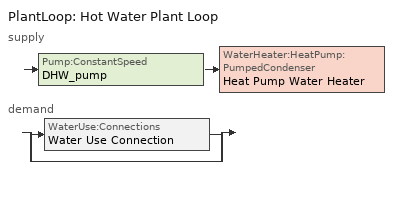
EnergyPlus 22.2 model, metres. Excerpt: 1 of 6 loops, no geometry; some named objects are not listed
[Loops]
PlantLoop 'Hot Water Plant Loop'
 supply: Pump:ConstantSpeed 'DHW_pump' > WaterHeater:HeatPump:PumpedCondenser 'Heat Pump Water Heater'
 demand: split
  | WaterUse:Connections 'Water Use Connection'
  | bypass
[Zone equipment]
TZ_Level3MechanicalSpace: Heat Pump Water Heater
[Sizing:Zone]
TZ_Level3MechanicalSpace: Zone Cooling Design Supply Air Temperature Input Method=SupplyAirTemperature; Zone Cooling Design Supply Air Temperature {C}=14; Zone Cooling Design Supply Air Temperature Difference {deltaC}=11.11; Zone Heating Design Supply Air Temperature Input Method=SupplyAirTemperature; Zone Heating Design Supply Air Temperature {C}=40; Zone Heating Design Supply Air Temperature Difference {deltaC}=11.11; Zone Cooling Design Supply Air Humidity Ratio {kgWater/kgDryAir}=0.0085; Zone Heating Design Supply Air Humidity Ratio {kgWater/kgDryAir}=0.008; Design Specification Outdoor Air Object=TZ_Level3MechanicalSpace DSOA Space List; Cooling Design Air Flow Method=DesignDay; Cooling Design Air Flow Rate {m3/s}=0; Cooling Minimum Air Flow per Zone Floor Area {m3/s-m2}=0.000762; Cooling Minimum Air Flow {m3/s}=0; Cooling Minimum Air Flow Fraction=0; Heating Design Air Flow Method=DesignDay; Heating Design Air Flow Rate {m3/s}=0; Heating Maximum Air Flow per Zone Floor Area {m3/s-m2}=0.002032; Heating Maximum Air Flow {m3/s}=0.141576; Heating Maximum Air Flow Fraction=0.3; Account for Dedicated Outdoor Air System=No; Zone Load Sizing Method=Sensible Load Only No Latent Load; Zone Latent Cooling Design Supply Air Humidity Ratio Input Method=HumidityRatioDifference; Zone Cooling Design Supply Air Humidity Ratio Difference {kgWater/kgDryAir}=0.005; Zone Latent Heating Design Supply Air Humidity Ratio Input Method=HumidityRatioDifference; Zone Humidification Design Supply Air Humidity Ratio Difference {kgWater/kgDryAir}=0.005
[DesignSpecification:OutdoorAir]
189.1-2009 - Office - Elec/MechRoom - CZ1-3 Ventilation: Outdoor Air Method=Sum; Outdoor Air Flow per Person {m3/s-person}=0.00943895; Outdoor Air Flow per Zone Floor Area {m3/s-m2}=0; Outdoor Air Flow per Zone {m3/s}=0; Outdoor Air Flow Air Changes per Hour {1/hr}=0
[DesignSpecification:OutdoorAir:SpaceList]
TZ_Level3MechanicalSpace DSOA Space List: Space Name 1=Level3MechanicalSpace; Space Design Specification Outdoor Air Object Name 1=189.1-2009 - Office - Elec/MechRoom - CZ1-3 Ventilation
[WaterHeater:HeatPump:PumpedCondenser]
Heat Pump Water Heater: Compressor Setpoint Temperature Schedule=Compressor Setpoint Temp; Dead Band Temperature Difference {deltaC}=5; Condenser Water Flow Rate {m3/s}=Autosize; Evaporator Air Flow Rate {m3/s}=Autosize; Inlet Air Configuration=ZoneAirOnly; Inlet Air Zone=TZ_Level3MechanicalSpace; Tank=HPWH Tank 1; DX Coil=HPWH DX Coil; Minimum Inlet Air Temperature for Compressor Operation {C}=10; Maximum Inlet Air Temperature for Compressor Operation {C}=94; Compressor Location=Zone; Fan=HPWH Fan; Fan Placement=DrawThrough; On Cycle Parasitic Electric Load {W}=0; Off Cycle Parasitic Electric Load {W}=0; Parasitic Heat Rejection Location=Outdoors
[WaterHeater:Mixed]
HPWH Tank 1: Tank Volume {m3}=0.01; Setpoint Temperature Schedule=HPWH Setpoint; Deadband Temperature Difference {deltaC}=2; Maximum Temperature Limit {C}=82.22; Heater Control Type=Cycle; Heater Maximum Capacity {W}=0.01; Heater Ignition Minimum Flow Rate {m3/s}=0; Heater Ignition Delay {s}=0; Heater Fuel Type=Electricity; Heater Thermal Efficiency=1; Off Cycle Parasitic Fuel Consumption Rate {W}=20; Off Cycle Parasitic Fuel Type=Electricity; Off Cycle Parasitic Heat Fraction to Tank=1; On Cycle Parasitic Fuel Consumption Rate {W}=0; On Cycle Parasitic Fuel Type=Electricity; On Cycle Parasitic Heat Fraction to Tank=0; Ambient Temperature Indicator=Zone; Ambient Temperature Zone=TZ_Level3MechanicalSpace; Off Cycle Loss Coefficient to Ambient Temperature {W/K}=2; Off Cycle Loss Fraction to Zone=1; On Cycle Loss Coefficient to Ambient Temperature {W/K}=2; On Cycle Loss Fraction to Zone=1; Use Side Effectiveness=1; Source Side Effectiveness=1; Use Side Design Flow Rate {m3/s}=Autosize; Source Side Design Flow Rate {m3/s}=Autosize; Indirect Water Heating Recovery Time {hr}=1.5; Source Side Flow Control Mode=IndirectHeatPrimarySetpoint
[WaterHeater:Sizing]
HPWH Tank 1: Design Mode=PeakDraw; Time Storage Can Meet Peak Draw {hr}=0.538503; Time for Tank Recovery {hr}=1.5; Nominal Tank Volume for Autosizing Plant Connections {m3}=1
[Coil:WaterHeating:AirToWaterHeatPump:Pumped]
HPWH DX Coil: Rated Heating Capacity {W}=4000; Rated COP {W/W}=3.2; Rated Sensible Heat Ratio=0.6956; Rated Evaporator Inlet Air Dry-Bulb Temperature {C}=29.44; Rated Evaporator Inlet Air Wet-Bulb Temperature {C}=22.22; Rated Condenser Inlet Water Temperature {C}=55.72; Rated Evaporator Air Flow Rate {m3/s}=Autosize; Rated Condenser Water Flow Rate {m3/s}=Autosize; Evaporator Fan Power Included in Rated COP=No; Condenser Pump Power Included in Rated COP=No; Condenser Pump Heat Included in Rated Heating Capacity and Rated COP=No; Condenser Water Pump Power {W}=150; Fraction of Condenser Pump Heat to Water=0.1; Crankcase Heater Capacity {W}=100; Maximum Ambient Temperature for Crankcase Heater Operation {C}=5; Evaporator Air Temperature Type for Curve Objects=WetBulbTemperature; Heating Capacity Function of Temperature Curve=HPWH Heating Cap Func Temp; Heating Capacity Function of Air Flow Fraction Curve=HPWH Heating Cap Func Air Flow Frac; Heating Capacity Function of Water Flow Fraction Curve=HPWH Heating Cap Func Water Flow Frac; Heating COP Function of Temperature Curve=HPWH COP Func of Temp; Heating COP Function of Air Flow Fraction Curve=HPWH COP Func of Air Flow Frac; Heating COP Function of Water Flow Fraction Curve=HPWH COP Func of Water Flow Frac; Part Load Fraction Correlation Curve=Part Load Frac Correlation
[Fan:OnOff]
HPWH Fan: Availability Schedule=Always On Discrete hvac_library; Fan Total Efficiency=0.6; Pressure Rise {Pa}=300; Maximum Flow Rate {m3/s}=Autosize; Motor Efficiency=0.8; Motor In Airstream Fraction=1; Fan Power Ratio Function of Speed Ratio Curve=Fan On Off Power Curve 16; Fan Efficiency Ratio Function of Speed Ratio Curve=Fan On Off Efficiency Curve 16
[PlantLoop]
Hot Water Plant Loop: Fluid Type=Water; Plant Equipment Operation Scheme=Hot Water Plant Loop Operation Schemes; Maximum Loop Temperature {C}=100; Minimum Loop Temperature {C}=0; Maximum Loop Flow Rate {m3/s}=Autosize; Minimum Loop Flow Rate {m3/s}=0; Plant Loop Volume {m3}=Autocalculate; Load Distribution Scheme=Optimal; Plant Loop Demand Calculation Scheme=SingleSetpoint; Common Pipe Simulation=None
[Sizing:Plant]
Hot Water Plant Loop: Loop Type=Heating; Design Loop Exit Temperature {C}=82; Loop Design Temperature Difference {deltaC}=11; Sizing Option=NonCoincident; Zone Timesteps in Averaging Window=1; Coincident Sizing Factor Mode=None
[SetpointManager:Scheduled]
Scheduled HW Temp: Control Variable=Temperature; Schedule=WaterUse Schedule 120F; Setpoint Node or NodeList=DHW_setpoint_manager
[PlantEquipmentOperationSchemes]
Hot Water Plant Loop Operation Schemes: Control Scheme Object Type 1=PlantEquipmentOperation:HeatingLoad; Control Scheme Name 1=Hot Water Plant Loop Heating Operation Scheme; Control Scheme Schedule Name 1=Always On Discrete
[PlantEquipmentList]
Hot Water Plant Loop Heating Equipment List: WaterHeater:HeatPump:PumpedCondenser, Heat Pump Water Heater
[Pump:ConstantSpeed]
DHW_pump: Design Flow Rate {m3/s}=Autosize; Design Pump Head {Pa}=179352; Design Power Consumption {W}=Autosize; Motor Efficiency=0.95; Fraction of Motor Inefficiencies to Fluid Stream=0; Pump Control Type=Intermittent; Design Power Sizing Method=PowerPerFlowPerPressure; Design Electric Power per Unit Flow Rate {W/(m3/s)}=348701.1; Design Shaft Power per Unit Flow Rate per Unit Head {W-s/m3-Pa}=1.28205
[WaterUse:Connections]
Water Use Connection: Hot Water Supply Temperature Schedule=Summer Ground Temp; Cold Water Supply Temperature Schedule=Summer Ground Temp; Drain Water Heat Exchanger Type=CounterFlow; Drain Water Heat Exchanger U-Factor Times Area {W/K}=10000; Water Use Equipment Name 1=Tablo3Units; Water Use Equipment Name 2=ShowersMens; Water Use Equipment Name 3=ShowerWomens; Water Use Equipment Name 4=BathroomSinksLevel1; Water Use Equipment Name 5=BathroomSinksLevel2; Water Use Equipment Name 6=Level3Bathrooms; Water Use Equipment Name 7=Water Fixture
[WaterUse:Equipment]
Name | Peak Flow Rate {m3/s} | Flow Rate Fraction Schedule | Target Temperature Schedule | Zone | Sensible Fraction Schedule | Latent Fraction Schedule
Tablo3Units | 3e-05 | Tablo_NonResilience | HumanBodyTemperatureSupplyWater | TZ_Level2MedicalArea | WaterUse Sensible Fraction Schedule 100p | WaterUse Latent Fraction Schedule 0p
ShowersMens | 0.0002 | ShoweringUseFraction | ShowerWaterTemperature | TZ_Level1MensLocker | WaterUse Sensible Fraction Schedule 20p 1 | WaterUse Latent Fraction Schedule 5p
ShowerWomens | 0.0002 | ShoweringUseFraction | ShowerWaterTemperature | TZ_Level1WomensLocker | WaterUse Sensible Fraction Schedule 20p 1 | WaterUse Latent Fraction Schedule 5p
BathroomSinksLevel1 | 7e-05 | WaterFixtureUse | HumanBodyTemperatureSupplyWater | TZ_Level1Bathrooms | WaterUse Sensible Fraction Schedule 20p 2 | WaterUse Latent Fraction Schedule 5p 1
BathroomSinksLevel2 | 7e-05 | WaterFixtureUse | HumanBodyTemperatureSupplyWater | TZ_Level2Bathrooms | WaterUse Sensible Fraction Schedule 20p 2 | WaterUse Latent Fraction Schedule 5p 1
Level3Bathrooms | 7e-05 | WaterFixtureUse | HumanBodyTemperatureSupplyWater | TZ_Level3Bathrooms | WaterUse Sensible Fraction Schedule 20p 2 | WaterUse Latent Fraction Schedule 5p 1
Water Fixture | 0.0001 | KitchenWaterUseIntensity | HumanBodyTemperatureSupplyWater | TZ_Level1Kitchen | WaterUse Sensible Fraction Schedule 20p | WaterUse Latent Fraction Schedule 5p
[PlantEquipmentOperation:HeatingLoad]
Hot Water Plant Loop Heating Operation Scheme: Load Range Lower Limit 1 {W}=0; Load Range Upper Limit 1 {W}=1000000000; Range Equipment List Name 1=Hot Water Plant Loop Heating Equipment List
[Schedule:Day:Interval]
Schedule Day 13; Schedule Day 15: No, 24:00, 60
HumanBodyTemperatureTarget: No, 24:00, 37
Office Bldg Equip Default Schedule 1: No, 08:00, 0, 12:00, 1, 13:00, 1, 17:00, 1, 18:00, 1, 20:00, 1, 22:00, 0, 24:00, 0
Office Bldg Equip Rule 1 Day Schedule 1; Office Bldg Equip Winter Design Day 1; WaterUse Latent Fraction Schedule 5p Day 1: No, 24:00, 0
Office Bldg Equip Rule 2 Day Schedule 1: No, 06:00, 0.3, 08:00, 0.4, 14:00, 0.5, 17:00, 0.35, 24:00, 0.3
Office Bldg Equip Summer Design Day 1; WaterUse Sensible Fraction Schedule 20p Day 1: No, 24:00, 1
Schedule Day 10: No, 04:00, 0.00178989, 05:00, 0.0636259, 06:00, 0.16433, 07:00, 0.272102, 08:00, 0.192598, 09:00, 0.0512587, 10:00, 0.0123904, 11:00, 0.0547922, 13:00, 0.394007, 15:00, 0.0441917, 17:00, 0.0954273, 20:00, 0.190831, 22:00, 0.0759931, 24:00, 0.00709012
Schedule Day 27: No, 04:00, 0.00178989, 05:00, 0, 06:00, 0.0212241, 08:00, 0.0565589, 09:00, 0.0830601, 12:00, 0.0565589, 14:00, 0.0706929, 20:00, 0.0565589, 22:00, 0.035358, 24:00, 0.00709012
Schedule Day 38: No, 24:00, 23.5
Schedule Day 8: No, 24:00, 42
Schedule Day 9: No, 01:00, 0, 05:00, 0, 06:00, 0.100728, 07:00, 0.169631, 08:00, 0.85336, 09:00, 0.358672, 10:00, 0.282702, 11:00, 0.0618592, 12:00, 0.0265243, 13:00, 0.46291, 14:00, 0.0600924, 15:00, 0.0653927, 16:00, 0.0901271, 17:00, 0.132529, 18:00, 0.150196, 19:00, 0.201432, 20:00, 0.363972, 21:00, 0.14843, 22:00, 0.0318245, 23:00, 0, 24:00, 0
WaterUse Latent Fraction Schedule 5p Day; WaterUse Latent Fraction Schedule 5p Day 2: No, 24:00, 0.05
WaterUse Schedule 120F Day: No, 24:00, 48.8889
WaterUse Sensible Fraction Schedule 20p Day; WaterUse Sensible Fraction Schedule 20p Day 2; WaterUse Sensible Fraction Schedule 20p Day 3: No, 24:00, 0.2
[Schedule:Week:Daily]
HPWH Setpoint Week Rule - Jan1-Dec31: Schedule Day 13, Schedule Day 13, Schedule Day 13, Schedule Day 13, Schedule Day 13, Schedule Day 13, Schedule Day 13, Schedule Day 13, Schedule Day 13, Schedule Day 13, Schedule Day 13, Schedule Day 13
Compressor Setpoint Temp Week Rule - Jan1-Dec31: Schedule Day 15, Schedule Day 15, Schedule Day 15, Schedule Day 15, Schedule Day 15, Schedule Day 15, Schedule Day 15, Schedule Day 15, Schedule Day 15, Schedule Day 15, Schedule Day 15, Schedule Day 15
HumanBodyTemperatureSupplyWater Week Rule - Jan1-Dec31: HumanBodyTemperatureTarget, HumanBodyTemperatureTarget, HumanBodyTemperatureTarget, HumanBodyTemperatureTarget, HumanBodyTemperatureTarget, HumanBodyTemperatureTarget, HumanBodyTemperatureTarget, HumanBodyTemperatureTarget, HumanBodyTemperatureTarget, HumanBodyTemperatureTarget, HumanBodyTemperatureTarget, HumanBodyTemperatureTarget
KitchenWaterUseIntensity Week Rule - Jan1-Dec31: Schedule Day 10, Schedule Day 10, Schedule Day 10, Schedule Day 10, Schedule Day 10, Schedule Day 10, Schedule Day 10, Schedule Day 10, Schedule Day 10, Schedule Day 10, Schedule Day 10, Schedule Day 10
ShoweringUseFraction Week Rule - Jan1-Dec31: Schedule Day 9, Schedule Day 9, Schedule Day 9, Schedule Day 9, Schedule Day 9, Schedule Day 9, Schedule Day 9, Schedule Day 9, Schedule Day 9, Schedule Day 9, Schedule Day 9, Schedule Day 9
ShowerWaterTemperature Week Rule - Jan1-Dec31: Schedule Day 8, Schedule Day 8, Schedule Day 8, Schedule Day 8, Schedule Day 8, Schedule Day 8, Schedule Day 8, Schedule Day 8, Schedule Day 8, Schedule Day 8, Schedule Day 8, Schedule Day 8
Summer Ground Temp Week Rule - Jan1-Dec31: Schedule Day 38, Schedule Day 38, Schedule Day 38, Schedule Day 38, Schedule Day 38, Schedule Day 38, Schedule Day 38, Schedule Day 38, Schedule Day 38, Schedule Day 38, Schedule Day 38, Schedule Day 38
Tablo_NonResilience Week Rule - Jan1-Dec31: Office Bldg Equip Rule 1 Day Schedule 1, Office Bldg Equip Default Schedule 1, Office Bldg Equip Default Schedule 1, Office Bldg Equip Default Schedule 1, Office Bldg Equip Default Schedule 1, Office Bldg Equip Default Schedule 1, Office Bldg Equip Rule 2 Day Schedule 1, Office Bldg Equip Default Schedule 1, Office Bldg Equip Summer Design Day 1, Office Bldg Equip Winter Design Day 1, Office Bldg Equip Default Schedule 1, Office Bldg Equip Default Schedule 1
WaterFixtureUse Week Rule - Jan1-Dec31: Schedule Day 27, Schedule Day 27, Schedule Day 27, Schedule Day 27, Schedule Day 27, Schedule Day 27, Schedule Day 27, Schedule Day 27, Schedule Day 27, Schedule Day 27, Schedule Day 27, Schedule Day 27
WaterUse Latent Fraction Schedule 0p Week Rule - Jan1-Dec31: WaterUse Latent Fraction Schedule 5p Day 1, WaterUse Latent Fraction Schedule 5p Day 1, WaterUse Latent Fraction Schedule 5p Day 1, WaterUse Latent Fraction Schedule 5p Day 1, WaterUse Latent Fraction Schedule 5p Day 1, WaterUse Latent Fraction Schedule 5p Day 1, WaterUse Latent Fraction Schedule 5p Day 1, WaterUse Latent Fraction Schedule 5p Day 1, WaterUse Latent Fraction Schedule 5p Day 1, WaterUse Latent Fraction Schedule 5p Day 1, WaterUse Latent Fraction Schedule 5p Day 1, WaterUse Latent Fraction Schedule 5p Day 1
WaterUse Latent Fraction Schedule 5p Week Rule - Jan1-Dec31: WaterUse Latent Fraction Schedule 5p Day, WaterUse Latent Fraction Schedule 5p Day, WaterUse Latent Fraction Schedule 5p Day, WaterUse Latent Fraction Schedule 5p Day, WaterUse Latent Fraction Schedule 5p Day, WaterUse Latent Fraction Schedule 5p Day, WaterUse Latent Fraction Schedule 5p Day, WaterUse Latent Fraction Schedule 5p Day, WaterUse Latent Fraction Schedule 5p Day, WaterUse Latent Fraction Schedule 5p Day, WaterUse Latent Fraction Schedule 5p Day, WaterUse Latent Fraction Schedule 5p Day
WaterUse Latent Fraction Schedule 5p 1 Week Rule - Jan1-Dec31: WaterUse Latent Fraction Schedule 5p Day 2, WaterUse Latent Fraction Schedule 5p Day 2, WaterUse Latent Fraction Schedule 5p Day 2, WaterUse Latent Fraction Schedule 5p Day 2, WaterUse Latent Fraction Schedule 5p Day 2, WaterUse Latent Fraction Schedule 5p Day 2, WaterUse Latent Fraction Schedule 5p Day 2, WaterUse Latent Fraction Schedule 5p Day 2, WaterUse Latent Fraction Schedule 5p Day 2, WaterUse Latent Fraction Schedule 5p Day 2, WaterUse Latent Fraction Schedule 5p Day 2, WaterUse Latent Fraction Schedule 5p Day 2
WaterUse Schedule 120F Week Rule - Jan1-Dec31: WaterUse Schedule 120F Day, WaterUse Schedule 120F Day, WaterUse Schedule 120F Day, WaterUse Schedule 120F Day, WaterUse Schedule 120F Day, WaterUse Schedule 120F Day, WaterUse Schedule 120F Day, WaterUse Schedule 120F Day, WaterUse Schedule 120F Day, WaterUse Schedule 120F Day, WaterUse Schedule 120F Day, WaterUse Schedule 120F Day
WaterUse Sensible Fraction Schedule 100p Week Rule - Jan1-Dec31: WaterUse Sensible Fraction Schedule 20p Day 1, WaterUse Sensible Fraction Schedule 20p Day 1, WaterUse Sensible Fraction Schedule 20p Day 1, WaterUse Sensible Fraction Schedule 20p Day 1, WaterUse Sensible Fraction Schedule 20p Day 1, WaterUse Sensible Fraction Schedule 20p Day 1, WaterUse Sensible Fraction Schedule 20p Day 1, WaterUse Sensible Fraction Schedule 20p Day 1, WaterUse Sensible Fraction Schedule 20p Day 1, WaterUse Sensible Fraction Schedule 20p Day 1, WaterUse Sensible Fraction Schedule 20p Day 1, WaterUse Sensible Fraction Schedule 20p Day 1
WaterUse Sensible Fraction Schedule 20p Week Rule - Jan1-Dec31: WaterUse Sensible Fraction Schedule 20p Day, WaterUse Sensible Fraction Schedule 20p Day, WaterUse Sensible Fraction Schedule 20p Day, WaterUse Sensible Fraction Schedule 20p Day, WaterUse Sensible Fraction Schedule 20p Day, WaterUse Sensible Fraction Schedule 20p Day, WaterUse Sensible Fraction Schedule 20p Day, WaterUse Sensible Fraction Schedule 20p Day, WaterUse Sensible Fraction Schedule 20p Day, WaterUse Sensible Fraction Schedule 20p Day, WaterUse Sensible Fraction Schedule 20p Day, WaterUse Sensible Fraction Schedule 20p Day
WaterUse Sensible Fraction Schedule 20p 1 Week Rule - Jan1-Dec31: WaterUse Sensible Fraction Schedule 20p Day 2, WaterUse Sensible Fraction Schedule 20p Day 2, WaterUse Sensible Fraction Schedule 20p Day 2, WaterUse Sensible Fraction Schedule 20p Day 2, WaterUse Sensible Fraction Schedule 20p Day 2, WaterUse Sensible Fraction Schedule 20p Day 2, WaterUse Sensible Fraction Schedule 20p Day 2, WaterUse Sensible Fraction Schedule 20p Day 2, WaterUse Sensible Fraction Schedule 20p Day 2, WaterUse Sensible Fraction Schedule 20p Day 2, WaterUse Sensible Fraction Schedule 20p Day 2, WaterUse Sensible Fraction Schedule 20p Day 2
WaterUse Sensible Fraction Schedule 20p 2 Week Rule - Jan1-Dec31: WaterUse Sensible Fraction Schedule 20p Day 3, WaterUse Sensible Fraction Schedule 20p Day 3, WaterUse Sensible Fraction Schedule 20p Day 3, WaterUse Sensible Fraction Schedule 20p Day 3, WaterUse Sensible Fraction Schedule 20p Day 3, WaterUse Sensible Fraction Schedule 20p Day 3, WaterUse Sensible Fraction Schedule 20p Day 3, WaterUse Sensible Fraction Schedule 20p Day 3, WaterUse Sensible Fraction Schedule 20p Day 3, WaterUse Sensible Fraction Schedule 20p Day 3, WaterUse Sensible Fraction Schedule 20p Day 3, WaterUse Sensible Fraction Schedule 20p Day 3
[Schedule:Year]
HPWH Setpoint: HPWH Setpoint Week Rule - Jan1-Dec31, 1, 1, 12, 31
Compressor Setpoint Temp: Compressor Setpoint Temp Week Rule - Jan1-Dec31, 1, 1, 12, 31
HumanBodyTemperatureSupplyWater: HumanBodyTemperatureSupplyWater Week Rule - Jan1-Dec31, 1, 1, 12, 31
KitchenWaterUseIntensity: KitchenWaterUseIntensity Week Rule - Jan1-Dec31, 1, 1, 12, 31
ShoweringUseFraction: ShoweringUseFraction Week Rule - Jan1-Dec31, 1, 1, 12, 31
ShowerWaterTemperature: ShowerWaterTemperature Week Rule - Jan1-Dec31, 1, 1, 12, 31
Summer Ground Temp: Summer Ground Temp Week Rule - Jan1-Dec31, 1, 1, 12, 31
Tablo_NonResilience: Tablo_NonResilience Week Rule - Jan1-Dec31, 1, 1, 12, 31
WaterFixtureUse: WaterFixtureUse Week Rule - Jan1-Dec31, 1, 1, 12, 31
WaterUse Latent Fraction Schedule 0p: WaterUse Latent Fraction Schedule 0p Week Rule - Jan1-Dec31, 1, 1, 12, 31
WaterUse Latent Fraction Schedule 5p: WaterUse Latent Fraction Schedule 5p Week Rule - Jan1-Dec31, 1, 1, 12, 31
WaterUse Latent Fraction Schedule 5p 1: WaterUse Latent Fraction Schedule 5p 1 Week Rule - Jan1-Dec31, 1, 1, 12, 31
WaterUse Schedule 120F: WaterUse Schedule 120F Week Rule - Jan1-Dec31, 1, 1, 12, 31
WaterUse Sensible Fraction Schedule 100p: WaterUse Sensible Fraction Schedule 100p Week Rule - Jan1-Dec31, 1, 1, 12, 31
WaterUse Sensible Fraction Schedule 20p: WaterUse Sensible Fraction Schedule 20p Week Rule - Jan1-Dec31, 1, 1, 12, 31
WaterUse Sensible Fraction Schedule 20p 1: WaterUse Sensible Fraction Schedule 20p 1 Week Rule - Jan1-Dec31, 1, 1, 12, 31
WaterUse Sensible Fraction Schedule 20p 2: WaterUse Sensible Fraction Schedule 20p 2 Week Rule - Jan1-Dec31, 1, 1, 12, 31
[Schedule:Constant] Hourly Value=1
Always On Discrete hvac_library; Always On Discrete
[Curve:Biquadratic] Minimum Value of x {BasedOnField A2}=0; Maximum Value of x {BasedOnField A2}=40; Minimum Value of y {BasedOnField A3}=20; Maximum Value of y {BasedOnField A3}=90; Input Unit Type for X=Temperature; Input Unit Type for Y=Temperature; Output Unit Type=Dimensionless
Name | Coefficient1 Constant | Coefficient2 x | Coefficient3 x**2 | Coefficient4 y | Coefficient5 y**2 | Coefficient6 x*y
HPWH Heating Cap Func Temp | 0.369827 | 0.043341 | -0.00023 | 0.000466 | 2.6e-05 | -0.00027
HPWH COP Func of Temp | 1.19713 | 0.077849 | -1.6e-06 | -0.02675 | 0.000296 | -0.00112
[Curve:Quadratic] Coefficient3 x**2=0; Minimum Value of x {BasedOnField A2}=0; Maximum Value of x {BasedOnField A2}=1
Name | Coefficient1 Constant | Coefficient2 x
HPWH Heating Cap Func Air Flow Frac; HPWH Heating Cap Func Water Flow Frac; HPWH COP Func of Air Flow Frac; HPWH COP Func of Water Flow Frac | 1 | 0
Part Load Frac Correlation | 0.75 | 0.25
[Curve:Exponent]
Fan On Off Power Curve 16: Coefficient1 Constant=1; Coefficient2 Constant=0; Coefficient3 Constant=0; Minimum Value of x {BasedOnField A2}=0; Maximum Value of x {BasedOnField A2}=1
[Curve:Cubic]
Fan On Off Efficiency Curve 16: Coefficient1 Constant=1; Coefficient2 x=0; Coefficient3 x**2=0; Coefficient4 x**3=0; Minimum Value of x {BasedOnField A2}=0; Maximum Value of x {BasedOnField A2}=1
